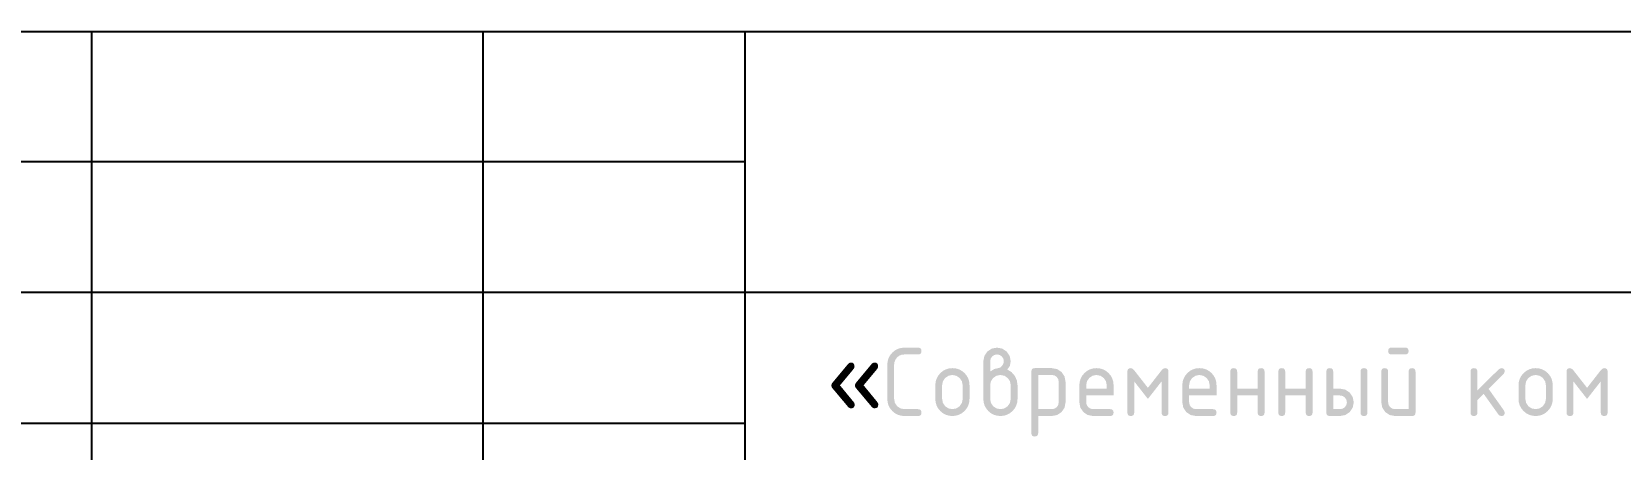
# Model space of a CAD drawing. Header units: millimetres. Extents: x 0 to 420, y 0 to 297.
# Drawn here: x 279.4 to 336.4, y 39 to 54 of the extents above; entities that cross this region are included whole.
import ezdxf

# ---------------------------------------------------------------- set-up
doc = ezdxf.new("R2010")
doc.units = ezdxf.units.MM
doc.layers.get('0').update_dxf_attribs({"linetype": 'CONTINUOUS'})
doc.styles.get("Standard").update_dxf_attribs({"font": 'STANDARD'})

msp = doc.modelspace()

# ---------------------------------------------------------------- hatches: boundary and pattern name
at = {"true_color": 0x000007}
for points in [[(311.230592, 42.672881), (311.284215, 42.665147), (311.322645, 42.642013), (311.345779, 42.603583), (311.353513, 42.54996), (311.345779, 42.496423), (311.322645, 42.458183), (311.284215, 42.435238), (311.230592, 42.42759), (310.739459, 42.42759), (310.640154, 42.416135), (310.553975, 42.381839), (310.481025, 42.324806), (310.421408, 42.245138), (310.383718, 42.155703), (310.371247, 42.058827), (310.371247, 40.831271), (310.398188, 40.689539), (310.479285, 40.570546), (310.59821, 40.489931), (310.739459, 40.463059), (311.230592, 40.463059), (311.284215, 40.455325), (311.322645, 40.432191), (311.345779, 40.393761), (311.353513, 40.340138), (311.345779, 40.286282), (311.322645, 40.247878), (311.284215, 40.224874), (311.230592, 40.217217), (310.739459, 40.217217), (310.616788, 40.228388), (310.50347, 40.261934), (310.399557, 40.317908), (310.305101, 40.396362), (310.226648, 40.490826), (310.170674, 40.594799), (310.137127, 40.708281), (310.125956, 40.831271), (310.125956, 42.058827), (310.137127, 42.181498), (310.170674, 42.294816), (310.226648, 42.398729), (310.305101, 42.493185), (310.399557, 42.571724), (310.50347, 42.627888), (310.616788, 42.661624), (310.739459, 42.672881)], [(319.47875, 40.831271), (318.987617, 41.460207), (318.987617, 40.340138), (318.979883, 40.286282), (318.956749, 40.247878), (318.918319, 40.224874), (318.864696, 40.217217), (318.811159, 40.224874), (318.772919, 40.247878), (318.749975, 40.286282), (318.742326, 40.340138), (318.742326, 41.813536), (318.749975, 41.867159), (318.772919, 41.905589), (318.811159, 41.928723), (318.864696, 41.936457), (318.926157, 41.916751), (318.987617, 41.858185), (319.47875, 41.229248), (319.969883, 41.858185), (320.031137, 41.916751), (320.092804, 41.936457), (320.146427, 41.928723), (320.184857, 41.905589), (320.207991, 41.867159), (320.215725, 41.813536), (320.215725, 40.340138), (320.207991, 40.286282), (320.184857, 40.247878), (320.146427, 40.224874), (320.092804, 40.217217), (320.038948, 40.224874), (320.000544, 40.247878), (319.97754, 40.286282), (319.969883, 40.340138), (319.969883, 41.460207)], [(322.682531, 40.954192), (322.682531, 40.340138), (322.674796, 40.286282), (322.651663, 40.247878), (322.613233, 40.224874), (322.55961, 40.217217), (322.506073, 40.224874), (322.467832, 40.247878), (322.444888, 40.286282), (322.43724, 40.340138), (322.43724, 41.813536), (322.444888, 41.867159), (322.467832, 41.905589), (322.506073, 41.928723), (322.55961, 41.936457), (322.613233, 41.928723), (322.651663, 41.905589), (322.674796, 41.867159), (322.682531, 41.813536), (322.682531, 41.199482), (323.419505, 41.199482), (323.419505, 41.813536), (323.427154, 41.867159), (323.450098, 41.905589), (323.488338, 41.928723), (323.541875, 41.936457), (323.595498, 41.928723), (323.633928, 41.905589), (323.657062, 41.867159), (323.664796, 41.813536), (323.664796, 40.340138), (323.657062, 40.286282), (323.633928, 40.247878), (323.595498, 40.224874), (323.541875, 40.217217), (323.488338, 40.224874), (323.450098, 40.247878), (323.427154, 40.286282), (323.419505, 40.340138), (323.419505, 40.954192)], [(324.405805, 40.954192), (324.405805, 40.340138), (324.39807, 40.286282), (324.374937, 40.247878), (324.336507, 40.224874), (324.282884, 40.217217), (324.229347, 40.224874), (324.191106, 40.247878), (324.168162, 40.286282), (324.160514, 40.340138), (324.160514, 41.813536), (324.168162, 41.867159), (324.191106, 41.905589), (324.229347, 41.928723), (324.282884, 41.936457), (324.336507, 41.928723), (324.374937, 41.905589), (324.39807, 41.867159), (324.405805, 41.813536), (324.405805, 41.199482), (325.142779, 41.199482), (325.142779, 41.813536), (325.150428, 41.867159), (325.173372, 41.905589), (325.211612, 41.928723), (325.265149, 41.936457), (325.318772, 41.928723), (325.357202, 41.905589), (325.380336, 41.867159), (325.38807, 41.813536), (325.38807, 40.340138), (325.380336, 40.286282), (325.357202, 40.247878), (325.318772, 40.224874), (325.265149, 40.217217), (325.211612, 40.224874), (325.173372, 40.247878), (325.150428, 40.286282), (325.142779, 40.340138), (325.142779, 40.954192)], [(331.302722, 41.128927), (332.074974, 41.900628), (332.162066, 41.936457), (332.215689, 41.928723), (332.254119, 41.905589), (332.277253, 41.867159), (332.284987, 41.813536), (332.248056, 41.728098), (331.708416, 41.188458), (332.260734, 40.410693), (332.284987, 40.337933), (332.277253, 40.28512), (332.254119, 40.247396), (332.215689, 40.224762), (332.162066, 40.217217), (332.103844, 40.23017), (332.060091, 40.269582), (331.531476, 41.011518), (331.302722, 40.782764), (331.302722, 40.340138), (331.294987, 40.286282), (331.271854, 40.247878), (331.233424, 40.224874), (331.179801, 40.217217), (331.126264, 40.224874), (331.088023, 40.247878), (331.065079, 40.286282), (331.057431, 40.340138), (331.057431, 41.813536), (331.065079, 41.867159), (331.088023, 41.905589), (331.126264, 41.928723), (331.179801, 41.936457), (331.233424, 41.928723), (331.271854, 41.905589), (331.294987, 41.867159), (331.302722, 41.813536)], [(335.240402, 40.831271), (334.74927, 41.460207), (334.74927, 40.340138), (334.741535, 40.286282), (334.718402, 40.247878), (334.679972, 40.224874), (334.626349, 40.217217), (334.572812, 40.224874), (334.534571, 40.247878), (334.511627, 40.286282), (334.503979, 40.340138), (334.503979, 41.813536), (334.511627, 41.867159), (334.534571, 41.905589), (334.572812, 41.928723), (334.626349, 41.936457), (334.687809, 41.916751), (334.74927, 41.858185), (335.240402, 41.229248), (335.731535, 41.858185), (335.792789, 41.916751), (335.854456, 41.936457), (335.908079, 41.928723), (335.946509, 41.905589), (335.969643, 41.867159), (335.977377, 41.813536), (335.977377, 40.340138), (335.969643, 40.286282), (335.946509, 40.247878), (335.908079, 40.224874), (335.854456, 40.217217), (335.800601, 40.224874), (335.762197, 40.247878), (335.739192, 40.286282), (335.731535, 40.340138), (335.731535, 41.460207)]]:
    msp.add_hatch(color=0, dxfattribs=at).paths.add_polyline_path(points, flags=0)
h = msp.add_hatch(color=0, dxfattribs=at)
h.paths.add_polyline_path([(313.817795, 41.813536), (313.967519, 41.905589), (314.104427, 41.936457), (314.17767, 41.957679), (314.245538, 42.021896), (314.292943, 42.101615), (314.308928, 42.181748), (314.29122, 42.277384), (314.238372, 42.356483), (314.159273, 42.409813), (314.063637, 42.42759), (313.96869, 42.409538), (313.889453, 42.355932), (313.835641, 42.276488), (313.817795, 42.181748)], flags=0)
h.paths.add_polyline_path([(314.431849, 41.885745), (314.583433, 41.793968), (314.700291, 41.66085), (314.774981, 41.498861), (314.800061, 41.322403), (314.800061, 40.831271), (314.788804, 40.707652), (314.755068, 40.593904), (314.698904, 40.489974), (314.620365, 40.395811), (314.525909, 40.317676), (314.421996, 40.261865), (314.308678, 40.228379), (314.186007, 40.217217), (314.062707, 40.228388), (313.949122, 40.261934), (313.845253, 40.317908), (313.751098, 40.396362), (313.672963, 40.490826), (313.617153, 40.594799), (313.583666, 40.708281), (313.572504, 40.831271), (313.572504, 42.181748), (313.608127, 42.372331), (313.715269, 42.530667), (313.87395, 42.637328), (314.063637, 42.672881), (314.253738, 42.636983), (314.412005, 42.529565), (314.518941, 42.370746), (314.55477, 42.181748), (314.523902, 42.01473)], flags=0)
h.paths.add_polyline_path([(314.55477, 40.831271), (314.55477, 41.322403), (314.527898, 41.463652), (314.447283, 41.582577), (314.328221, 41.663468), (314.186007, 41.690615), (314.04338, 41.663468), (313.924731, 41.582577), (313.844391, 41.463652), (313.817795, 41.322403), (313.817795, 40.831271), (313.844391, 40.688644), (313.924731, 40.569995), (314.04338, 40.489655), (314.186007, 40.463059), (314.328221, 40.489931), (314.447283, 40.570546), (314.527898, 40.689539)], flags=0)
h = msp.add_hatch(color=0, dxfattribs=at)
h.paths.add_polyline_path([(329.082984, 41.813536), (329.082984, 40.340138), (329.075249, 40.286282), (329.052116, 40.247878), (329.013686, 40.224874), (328.960063, 40.217217), (328.34656, 40.217217), (328.155977, 40.25277), (327.997641, 40.35943), (327.890981, 40.517767), (327.855427, 40.70835), (327.855427, 41.813536), (327.863075, 41.867159), (327.88602, 41.905589), (327.92426, 41.928723), (327.977797, 41.936457), (328.03142, 41.928723), (328.06985, 41.905589), (328.092984, 41.867159), (328.100718, 41.813536), (328.100718, 40.70835), (328.118633, 40.614781), (328.172927, 40.535268), (328.252716, 40.480973), (328.34656, 40.463059), (328.837693, 40.463059), (328.837693, 41.813536), (328.845341, 41.867159), (328.868285, 41.905589), (328.906526, 41.928723), (328.960063, 41.936457), (329.013686, 41.928723), (329.052116, 41.905589), (329.075249, 41.867159)], flags=0)
h.paths.add_polyline_path([(328.712567, 42.42759), (328.223639, 42.42759), (328.169784, 42.435238), (328.131379, 42.458183), (328.108375, 42.496423), (328.100718, 42.54996), (328.108375, 42.603583), (328.131379, 42.642013), (328.169784, 42.665147), (328.223639, 42.672881), (328.712567, 42.672881), (328.76619, 42.665147), (328.80462, 42.642013), (328.827754, 42.603583), (328.835488, 42.54996), (328.827754, 42.496423), (328.80462, 42.458183), (328.76619, 42.435238)], flags=0)
h = msp.add_hatch(color=0, dxfattribs=at)
h.paths.add_polyline_path([(311.84923, 40.831271), (311.84923, 41.322403), (311.860401, 41.444997), (311.893948, 41.558186), (311.949922, 41.662073), (312.028375, 41.756761), (312.122831, 41.835301), (312.226744, 41.891464), (312.340062, 41.9252), (312.462733, 41.936457), (312.586748, 41.925304), (312.700789, 41.891878), (312.804805, 41.836231), (312.898744, 41.758415), (312.97656, 41.664476), (313.032207, 41.56046), (313.065633, 41.446418), (313.076787, 41.322403), (313.076787, 40.831271), (313.06553, 40.708281), (313.031794, 40.594799), (312.97563, 40.490826), (312.897091, 40.396362), (312.802635, 40.317908), (312.698722, 40.261934), (312.585404, 40.228388), (312.462733, 40.217217), (312.340062, 40.228388), (312.226744, 40.261934), (312.122831, 40.317908), (312.028375, 40.396362), (311.949922, 40.490826), (311.893948, 40.594799), (311.860401, 40.708281)], flags=0)
h.paths.add_polyline_path([(312.831496, 40.831271), (312.831496, 41.322403), (312.804349, 41.463652), (312.723458, 41.582577), (312.604051, 41.663468), (312.462733, 41.690615), (312.321484, 41.663468), (312.202559, 41.582577), (312.121462, 41.463652), (312.094521, 41.322403), (312.094521, 40.831271), (312.121117, 40.688644), (312.201457, 40.569995), (312.320106, 40.489655), (312.462733, 40.463059), (312.604051, 40.489931), (312.723458, 40.570546), (312.804349, 40.689539)], flags=0)
h = msp.add_hatch(color=0, dxfattribs=at)
h.paths.add_polyline_path([(315.295778, 41.813536), (315.303427, 41.867159), (315.326371, 41.905589), (315.364611, 41.928723), (315.418148, 41.936457), (316.032202, 41.936457), (316.222785, 41.900628), (316.381121, 41.793693), (316.487781, 41.635425), (316.523335, 41.445324), (316.523335, 40.70835), (316.487781, 40.518938), (316.381121, 40.360533), (316.222785, 40.252908), (316.032202, 40.217217), (315.541069, 40.217217), (315.541069, 39.603163), (315.533335, 39.54954), (315.510201, 39.51111), (315.471771, 39.487976), (315.418148, 39.480242), (315.364611, 39.487976), (315.326371, 39.51111), (315.303427, 39.54954), (315.295778, 39.603163)], flags=0)
h.paths.add_polyline_path([(315.541069, 41.690615), (315.541069, 40.463059), (316.032202, 40.463059), (316.126942, 40.480836), (316.206386, 40.534166), (316.259992, 40.613403), (316.278044, 40.70835), (316.278044, 41.445324), (316.260267, 41.54096), (316.206937, 41.62006), (316.127838, 41.672907), (316.032202, 41.690615)], flags=0)
h = msp.add_hatch(color=0, dxfattribs=at)
h.paths.add_polyline_path([(317.632555, 41.690615), (317.491306, 41.663468), (317.372381, 41.582577), (317.291284, 41.463652), (317.264343, 41.322403), (317.264343, 41.199482), (318.001318, 41.199482), (318.001318, 41.322403), (317.974171, 41.463652), (317.89328, 41.582577), (317.773873, 41.663468)], flags=0)
h.paths.add_polyline_path([(317.264343, 40.954192), (317.264343, 40.70835), (317.282258, 40.614781), (317.336552, 40.535268), (317.416341, 40.480973), (317.510185, 40.463059), (318.123688, 40.463059), (318.177311, 40.455325), (318.215741, 40.432191), (318.238875, 40.393761), (318.246609, 40.340138), (318.238875, 40.286282), (318.215741, 40.247878), (318.177311, 40.224874), (318.123688, 40.217217), (317.510185, 40.217217), (317.319603, 40.25277), (317.161266, 40.35943), (317.054606, 40.517767), (317.019052, 40.70835), (317.019052, 41.322403), (317.030223, 41.444997), (317.06377, 41.558186), (317.119744, 41.662073), (317.198197, 41.756761), (317.292653, 41.835301), (317.396566, 41.891464), (317.509884, 41.9252), (317.632555, 41.936457), (317.75657, 41.925304), (317.870611, 41.891878), (317.974627, 41.836231), (318.068566, 41.758415), (318.146382, 41.664476), (318.202029, 41.56046), (318.235455, 41.446418), (318.246609, 41.322403), (318.246609, 40.954192)], flags=0)
h = msp.add_hatch(color=0, dxfattribs=at)
h.paths.add_polyline_path([(321.327468, 41.690615), (321.18622, 41.663468), (321.067295, 41.582577), (320.986197, 41.463652), (320.959257, 41.322403), (320.959257, 41.199482), (321.696231, 41.199482), (321.696231, 41.322403), (321.669084, 41.463652), (321.588193, 41.582577), (321.468786, 41.663468)], flags=0)
h.paths.add_polyline_path([(320.959257, 40.954192), (320.959257, 40.70835), (320.977171, 40.614781), (321.031466, 40.535268), (321.111254, 40.480973), (321.205099, 40.463059), (321.818601, 40.463059), (321.872224, 40.455325), (321.910654, 40.432191), (321.933788, 40.393761), (321.941522, 40.340138), (321.933788, 40.286282), (321.910654, 40.247878), (321.872224, 40.224874), (321.818601, 40.217217), (321.205099, 40.217217), (321.014516, 40.25277), (320.856179, 40.35943), (320.749519, 40.517767), (320.713966, 40.70835), (320.713966, 41.322403), (320.725137, 41.444997), (320.758683, 41.558186), (320.814657, 41.662073), (320.893111, 41.756761), (320.987567, 41.835301), (321.091479, 41.891464), (321.204797, 41.9252), (321.327468, 41.936457), (321.451483, 41.925304), (321.565525, 41.891878), (321.669541, 41.836231), (321.76348, 41.758415), (321.841296, 41.664476), (321.896943, 41.56046), (321.930369, 41.446418), (321.941522, 41.322403), (321.941522, 40.954192)], flags=0)
h = msp.add_hatch(color=0, dxfattribs=at)
h.paths.add_polyline_path([(326.866053, 40.70835), (326.830224, 40.517767), (326.723289, 40.35943), (326.565021, 40.25277), (326.374921, 40.217217), (326.006158, 40.217217), (325.952621, 40.224874), (325.91438, 40.247878), (325.891436, 40.286282), (325.883788, 40.340138), (325.883788, 41.813536), (325.891436, 41.867159), (325.91438, 41.905589), (325.952621, 41.928723), (326.006158, 41.936457), (326.059781, 41.928723), (326.098211, 41.905589), (326.121344, 41.867159), (326.129079, 41.813536), (326.129079, 41.199482), (326.374921, 41.199482), (326.565021, 41.163929), (326.723289, 41.057269), (326.830224, 40.898932)], flags=0)
h.paths.add_polyline_path([(326.620211, 40.70835), (326.602504, 40.803986), (326.549656, 40.883085), (326.470556, 40.936415), (326.374921, 40.954192), (326.129079, 40.954192), (326.129079, 40.463059), (326.374921, 40.463059), (326.469178, 40.480836), (326.548553, 40.534166), (326.602159, 40.613403)], flags=0)
h.paths.add_polyline_path([(327.111344, 41.813536), (327.119001, 41.867159), (327.142006, 41.905589), (327.18041, 41.928723), (327.234265, 41.936457), (327.287888, 41.928723), (327.326318, 41.905589), (327.349452, 41.867159), (327.357186, 41.813536), (327.357186, 40.340138), (327.349452, 40.286282), (327.326318, 40.247878), (327.287888, 40.224874), (327.234265, 40.217217), (327.18041, 40.224874), (327.142006, 40.247878), (327.119001, 40.286282), (327.111344, 40.340138)], flags=0)
h = msp.add_hatch(color=0, dxfattribs=at)
h.paths.add_polyline_path([(332.780705, 40.831271), (332.780705, 41.322403), (332.791876, 41.444997), (332.825422, 41.558186), (332.881396, 41.662073), (332.95985, 41.756761), (333.054306, 41.835301), (333.158218, 41.891464), (333.271536, 41.9252), (333.394207, 41.936457), (333.518222, 41.925304), (333.632264, 41.891878), (333.73628, 41.836231), (333.830219, 41.758415), (333.908035, 41.664476), (333.963682, 41.56046), (333.997108, 41.446418), (334.008261, 41.322403), (334.008261, 40.831271), (333.997004, 40.708281), (333.963268, 40.594799), (333.907105, 40.490826), (333.828565, 40.396362), (333.734109, 40.317908), (333.630196, 40.261934), (333.516879, 40.228388), (333.394207, 40.217217), (333.271536, 40.228388), (333.158218, 40.261934), (333.054306, 40.317908), (332.95985, 40.396362), (332.881396, 40.490826), (332.825422, 40.594799), (332.791876, 40.708281)], flags=0)
h.paths.add_polyline_path([(333.76297, 40.831271), (333.76297, 41.322403), (333.735823, 41.463652), (333.654932, 41.582577), (333.535525, 41.663468), (333.394207, 41.690615), (333.252959, 41.663468), (333.134034, 41.582577), (333.052936, 41.463652), (333.025996, 41.322403), (333.025996, 40.831271), (333.052592, 40.688644), (333.132931, 40.569995), (333.25158, 40.489655), (333.394207, 40.463059), (333.535525, 40.489931), (333.654932, 40.570546), (333.735823, 40.689539)], flags=0)

# ---------------------------------------------------------------- linework, layer by layer
at = {"color": 0, "true_color": 0x000007}
for points in [[(417.491333, 54.017333), (244.094, 54.017333)], [(281.559, 54.017333), (281.559, 2.455333)], [(295.613667, 54.017333), (295.613667, 2.455333)], [(305.011667, 54.017333), (305.011667, 2.455333)], [(244.094, 49.360667), (305.011667, 49.360667)], [(244.094, 44.661667), (305.011667, 44.661667)], [(305.011667, 44.661667), (417.491333, 44.661667)], [(244.094, 39.962667), (305.011667, 39.962667)]]:
    msp.add_lwpolyline(points, dxfattribs=at)

# ---------------------------------------------------------------- texts
at = {"color": 0, "true_color": 0x000007, "insert": (307.932694, 42.960096), "char_height": 2.742878, "width": 1.52382112, "attachment_point": 1}
msp.add_mtext('«', dxfattribs=at)

doc.saveas('drawing.dxf')
